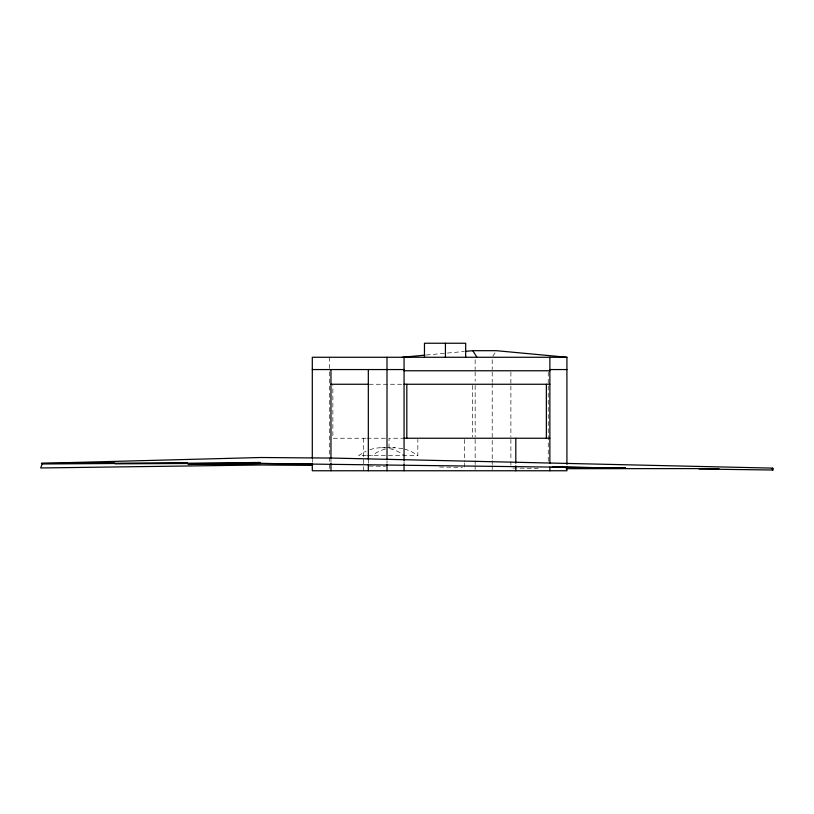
<?xml version="1.0" encoding="UTF-8"?>
<svg xmlns="http://www.w3.org/2000/svg" width="814" height="814" viewBox="0 0 814 814"><rect width="100%" height="100%" fill="white"/><g stroke="black" fill="none" stroke-linecap="round" stroke-linejoin="round"><path stroke-width="0.61" stroke-dasharray="4.07 3.05" d="M492.806 356.329L495.787 351.628M385.276 449.094L383.007 449.745A63.767 47.639 90 0 0 371.896 455.637M426.18 355.036L463.97 351.516M402.818 448.626L394.861 447.731L389.031 448.27L389.031 438.237L403.184 438.237M369.19 384.259L387.973 384.259M390.476 384.259L402.248 384.259M365.852 438.237L332.865 438.237L332.865 385.48M367.073 438.237L385.378 438.237M381.695 447.731L385.287 447.731M386.487 447.731L394.861 447.731M366.178 455.637L358.73 455.637A63.767 47.639 90 0 1 366.015 451.292M367.104 455.637L417.836 455.637L417.836 439.479M369.088 466.056L385.439 466.29M439.621 467.033L462.332 467.348M512.912 468.05L538.227 468.396M404.456 449.094L406.725 449.745A63.767 47.639 90 0 1 417.836 455.637M548.239 372.09L548.239 384.717M548.239 385.978L548.239 463.99M510.887 372.09L510.887 384.717M510.887 385.978L510.887 437.006M510.887 439.458L510.887 460.317M510.887 461.538L510.887 465.221M492.205 359.727L492.205 369.556M492.205 372.09L492.205 382.214M492.205 383.475L492.205 459.371M492.205 460.643L492.205 464.438M492.205 465.7L492.205 469.495M475.152 359.727L475.152 369.556M475.152 371.856L475.152 381.217M475.152 385.51L475.152 436.976M475.152 439.489L475.152 459.503M475.152 460.755L475.152 464.509M475.152 465.761L475.152 469.505M472.395 385.48L472.395 437.006M464.346 439.489L464.346 462.006M464.346 463.258L464.346 467.002M404.059 462.006L404.059 464.509M387.006 460.643L387.006 463.166M368.325 459.34L368.325 463.146M363.41 438.237L363.41 470.757M330.972 459.34L330.972 461.874M329.355 357.265L329.355 368.335M329.355 371.856L329.355 469.505M312.301 459.371L312.301 461.904M369.831 449.745A63.767 47.639 90 0 1 373.738 448.626L377.706 447.954A63.767 47.639 90 0 1 385.683 447.954M389.641 448.626A63.767 47.639 90 0 1 404.66 455.637"/><path stroke-width="1.22" d="M312.525 465.404L261.06 464.987L40.7 467.969L42.328 463.441M402.248 357.265L424.918 355.158M465.221 351.394L472.781 350.692L496.387 350.692L566.92 357.265L566.92 464.438M187.332 463.441L260.256 462.433M114.428 463.441L187.373 462.728M42.236 463.929L115.222 463.441M699.002 469.017L772.913 470.014L771.214 468.091L332.763 458.079L260.816 457.509L41.392 463.329L114.418 463.034M115.262 463.777L188.126 463.441M188.258 463.624L261.019 463.441L188.166 464.458L261.202 463.471L312.545 464M566.92 357.265L312.301 357.265L312.301 458.109M312.301 369.556L404.059 369.556M549.867 369.556L566.92 369.556M404.059 370.767L549.867 370.767M330.972 384.259L368.325 384.259M404.059 384.259L549.867 384.259M404.059 438.237L549.867 438.237M41.534 463.441L260.816 463.441M718.955 468.589L566.076 468.681M591.3 467.551L552.085 467.195L625.315 468.019L260.226 463.441M601.424 467.643L625.457 467.867M773.3 468.599L772.272 467.867L772.913 470.014M472.781 350.692L476.963 357.265M566.92 466.961L566.92 470.757L312.301 470.757L312.301 463.166M549.867 357.265L549.867 463.258M549.867 467.002L549.867 470.757M546.357 384.259L546.357 438.237M515.801 438.237L515.801 463.258M515.801 465.761L515.801 470.757M465.679 357.265L465.679 343.243L424.46 343.243L424.46 357.265M445.431 343.243L445.431 357.265M406.817 384.259L406.817 438.237M404.059 357.265L404.059 460.755M404.059 464.509L404.059 470.757M387.006 357.265L387.006 459.371M387.006 464.438L387.006 470.757M368.325 369.556L368.325 459.34M368.325 464.418L368.325 470.757M330.972 369.556L330.972 458.068M330.972 463.146L330.972 470.757"/></g></svg>
